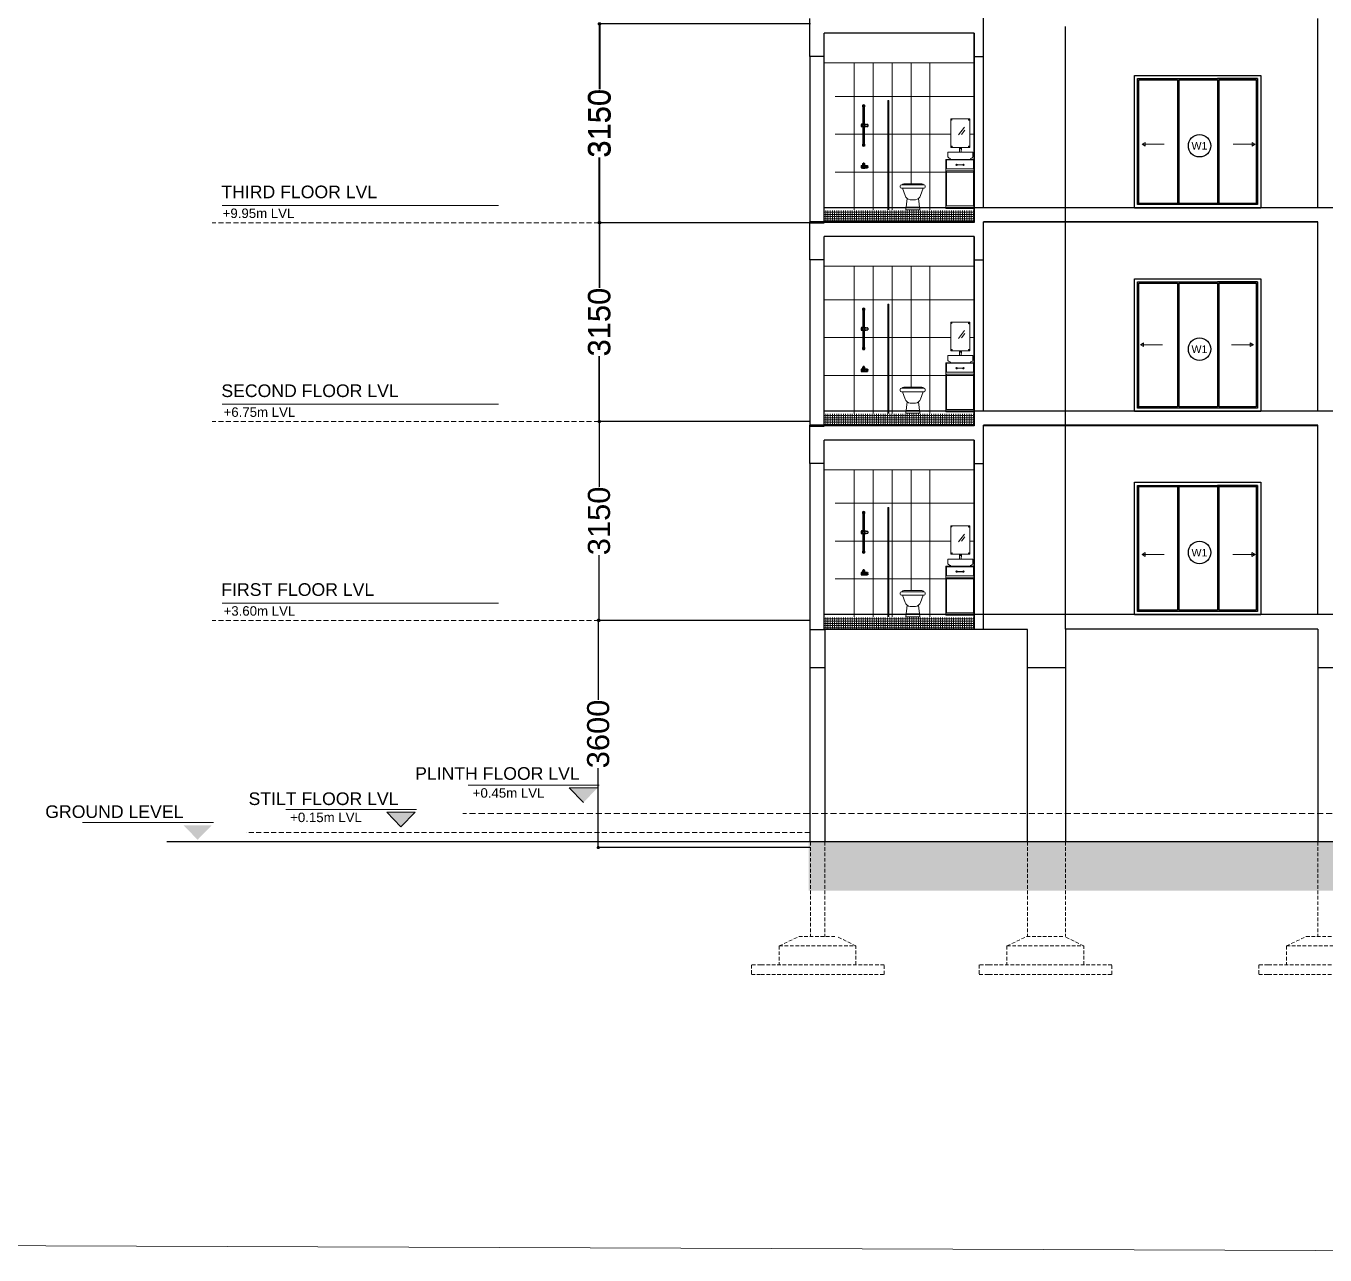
# Model space of a CAD drawing. Header units: millimetres. Extents: x -1932176 to 78768, y -1967 to 1266654.
# Drawn here: x -367464 to -346881, y 380000 to 399471 of the extents above; entities that cross this region are included whole.
import ezdxf
from ezdxf.lldxf.tags import DXFTag

# ---------------------------------------------------------------- set-up
doc = ezdxf.new("R2010")
doc.units = ezdxf.units.MM
doc.linetypes.add('HIDDEN2', pattern=[4.7625, 3.175, -1.5875])
for name, color, linetype, lineweight in [('HATCH', 250, 'Continuous', 13), ('NAMES', 252, 'Continuous', 15), ('SHEET', 7, 'Continuous', 13)]:
    doc.layers.add(name, color=color, linetype=linetype, lineweight=lineweight)
doc.styles.get("Standard").update_dxf_attribs({"font": 'arial.ttf'})
tags = doc.linetypes.add('CENTER2', pattern=[28.575, 19.05, -3.175, 3.175, -3.175]).pattern_tags.tags
tags[10:11] = [DXFTag(74, 4), DXFTag(75, 0), DXFTag(340, '0'), DXFTag(46, 0.0), DXFTag(50, 0.0), DXFTag(44, 0.0), DXFTag(45, 0.0)]
tags[8:9] = [DXFTag(74, 4), DXFTag(75, 0), DXFTag(340, '0'), DXFTag(46, 0.0), DXFTag(50, 0.0), DXFTag(44, 0.0), DXFTag(45, 0.0)]
tags[6:7] = [DXFTag(74, 4), DXFTag(75, 0), DXFTag(340, '0'), DXFTag(46, 0.0), DXFTag(50, 0.0), DXFTag(44, 0.0), DXFTag(45, 0.0)]
tags[4:5] = [DXFTag(74, 4), DXFTag(75, 0), DXFTag(340, '0'), DXFTag(46, 0.0), DXFTag(50, 0.0), DXFTag(44, 0.0), DXFTag(45, 0.0)]
doc.dimstyles.new('SOP', dxfattribs={"dimtxt": 350, "dimasz": 50, "dimexe": 0.18, "dimexo": 0.0625, "dimgap": 20, "dimtad": 0, "dimdec": 0, "dimzin": 0, "dimdsep": 46, "dimtxsty": 'Standard', "dimblk": 'DOT', "dimcen": 0.9, "dimadec": 0, "dimazin": 0, "dimtfac": 1, "dimtdec": 0, "dimtofl": 0, "dimtmove": 0, "dimatfit": 3, "dimfxl": 1, "dimtolj": 1, "dimtzin": 0, "dimarcsym": 0})

# ---------------------------------------------------------------- blocks, each defined once
blk = doc.blocks.new('md-xibet4')
at = {"lineweight": 20}
for p, q in [((0, 470), (-160, 470)), ((0, 470), (160, 470)), ((-225, 430), (-225, 408)), ((205, 450), (-205, 450)), ((-205, 388), (205, 388)), ((-193, 452), (-194, 450)), ((-138, 257), (-188, 388)), ((138, 257), (188, 388)), ((225, 408), (225, 430)), ((-101, 207), (-125, 0)), ((-125, 0), (125, 0)), ((-119, 50), (119, 50)), ((0, 182), (-47, 182)), ((0, 182), (47, 182)), ((101, 207), (125, 0))]:
    blk.add_line(p, q, dxfattribs=at)
for centre, radius, start, end in [((-160, 430), 40, 90, 146.4991), ((160, 430), 40, 33.5009, 90), ((-205, 430), 20, 90, 180), ((-205, 408), 20, 180, 270), ((-27, 299), 119, 200.7366, 259.9985), ((27, 299), 119, 280.0015, 339.2634), ((205, 430), 20, 0, 90), ((205, 408), 20, 270, 0)]:
    blk.add_arc(centre, radius, start, end, dxfattribs=at)
blk = doc.blocks.new('4')
at = {"linetype": 'CENTER2'}
for p, q in [((14203, 17330), (14206, 17330)), ((14248, 17330), (14208, 17330)), ((14228, 17355), (14228, 17352)), ((14228, 17350), (14228, 17310)), ((14228, 17305), (14228, 17308)), ((14253, 17330), (14250, 17330)), ((14203, 16710), (14206, 16710)), ((14248, 16710), (14208, 16710)), ((14228, 16735), (14228, 16732)), ((14228, 16730), (14228, 16690)), ((14228, 16685), (14228, 16688)), ((14253, 16710), (14250, 16710))]:
    blk.add_line(p, q, dxfattribs=at)
at = {"linetype": 'Continuous'}
for p, q in [((14216, 17344), (14216, 17344)), ((14216, 17316), (14217, 17316)), ((14216, 17316), (14216, 17316)), ((14217, 17316), (14217, 17037)), ((14239, 17035), (14239, 17316)), ((14240, 17344), (14240, 17344)), ((14240, 17344), (14240, 17344)), ((14240, 17316), (14240, 17316)), ((14186, 17037), (14186, 17003)), ((14191, 17038), (14187, 17038)), ((14187, 17002), (14211, 17002)), ((14191, 17042), (14191, 17038)), ((14205, 17043), (14192, 17043)), ((14205, 17038), (14205, 17042)), ((14211, 17038), (14206, 17038)), ((14211, 17002), (14211, 17038)), ((14212, 17037), (14211, 17037)), ((14211, 17003), (14212, 17003)), ((14212, 17038), (14212, 17002)), ((14217, 17038), (14212, 17038)), ((14212, 17002), (14217, 17002)), ((14217, 17002), (14217, 16724)), ((14239, 16724), (14239, 17004)), ((14244, 17038), (14240, 17038)), ((14240, 17002), (14244, 17002)), ((14244, 17002), (14244, 17038)), ((14245, 17037), (14244, 17037)), ((14244, 17003), (14245, 17003)), ((14245, 17038), (14245, 17002)), ((14264, 17038), (14245, 17038)), ((14245, 17002), (14265, 17002)), ((14285, 17005), (14291, 17005)), ((14291, 17035), (14287, 17035)), ((14292, 17034), (14292, 17006)), ((14216, 16724), (14216, 16724)), ((14216, 16696), (14216, 16696)), ((14216, 16696), (14217, 16696)), ((14240, 16724), (14240, 16724)), ((14240, 16724), (14240, 16724)), ((14240, 16696), (14240, 16696))]:
    blk.add_line(p, q, dxfattribs=at)
for centre, radius, start, end in [((14228, 17330), 18.6, 131.1964, 180), ((14228, 17330), 18.6, 180, 228.8036), ((14228, 17330), 18.6, 50.7864, 129.2096), ((14228, 17330), 18.4, 50.5178, 129.482), ((14203, 17314), 32.9, 65.2351, 66.0433), ((14216, 17344), 0.2, 65.5982, 131.1964), ((14228, 17330), 18.4, 230.5178, 309.482), ((14216, 17316), 0.2, 228.8036, 294.4018), ((14228, 17330), 18.6, 230.7909, 234.1407), ((14228, 17330), 18.6, 305.861, 309.2142), ((14228, 17330), 18.6, 311.1964, 48.8036), ((14240, 17344), 0.2, 48.8036, 114.4018), ((14240, 17316), 0.2, 245.5982, 311.1964), ((14254, 17346), 32.9, 245.2351, 246.0433), ((14187, 17037), 0.7, 90, 180), ((14187, 17003), 0.7, 180, 270), ((14192, 17042), 0.688, 87.7284, 180.9461), ((14191, 17038), 0.497, 272.3758, 359.1496), ((14205, 17042), 0.694, 359.8673, 92.0106), ((14211, 17038), 0.2, 0, 90), ((14211, 17002), 0.2, 270, 0), ((14212, 17038), 0.3, 90, 180), ((14212, 17037), 0.2, 270, 0), ((14212, 17003), 0.2, 0, 90), ((14212, 17002), 0.3, 180, 270), ((14228, 17052), 17.9, 229.8448, 310.1553), ((14228, 16988), 17.9, 49.8447, 130.1485), ((14225, 17054), 23.7, 283.559, 308.2699), ((14225, 16986), 23.7, 51.7301, 76.441), ((14244, 17038), 0.3, 0, 90), ((14244, 17037), 0.2, 180, 270), ((14244, 17003), 0.2, 90, 180), ((14244, 17002), 0.3, 270, 0), ((14245, 17038), 0.2, 90, 180), ((14245, 17002), 0.2, 180, 270), ((14285, 17005), 0.5, 241.4304, 270), ((14287, 17035), 0.5, 90, 122.7788), ((14228, 16710), 18.6, 131.1964, 228.8036), ((14228, 16709), 18.4, 50.5178, 129.482), ((14228, 16710), 18.6, 125.861, 129.2142), ((14216, 16724), 0.2, 65.5982, 131.1964), ((14203, 16694), 32.9, 65.2351, 66.0433), ((14228, 16710), 18.4, 230.5178, 309.482), ((14216, 16696), 0.2, 228.8036, 294.4018), ((14228, 16710), 18.6, 230.7864, 309.2096), ((14228, 16710), 18.6, 50.7909, 54.1407), ((14228, 16710), 18.6, 0, 48.8036), ((14240, 16724), 0.2, 48.8036, 114.4018), ((14228, 16710), 18.6, 311.1964, 0), ((14254, 16726), 32.9, 245.2351, 246.0433), ((14240, 16696), 0.2, 245.5982, 311.1964)]:
    blk.add_arc(centre, radius, start, end, dxfattribs=at)
for points in [[(14216, 17344), (14216, 17344), (14216, 17344), (14216, 17344)], [(14216, 17316), (14216, 17316), (14216, 17316), (14216, 17316)], [(14240, 17344), (14240, 17344), (14240, 17344), (14240, 17344)], [(14240, 17316), (14240, 17316), (14240, 17316), (14240, 17316)], [(14265, 17002), (14265, 17002), (14265, 17002), (14265, 17002)], [(14216, 16724), (14216, 16724), (14216, 16724), (14216, 16724)], [(14216, 16695), (14216, 16695), (14216, 16695), (14216, 16696)], [(14240, 16724), (14240, 16724), (14240, 16724), (14240, 16724)], [(14240, 16696), (14240, 16695), (14240, 16695), (14240, 16695)]]:
    blk.add_open_spline(points, degree=3, dxfattribs=at)
for points, knots in [([(14206, 17038), (14206, 17038), (14206, 17038), (14206, 17038), (14205, 17038), (14205, 17038), (14205, 17038), (14205, 17038)], [0, 0, 0, 0, 0.210954, 0.443523, 0.682745, 0.948925, 1, 1, 1, 1]), ([(14287, 17035), (14287, 17035), (14287, 17035), (14286, 17034), (14285, 17034), (14285, 17033), (14284, 17033), (14283, 17033), (14282, 17032), (14281, 17032), (14280, 17032), (14279, 17032), (14279, 17032), (14278, 17031), (14277, 17031), (14276, 17032), (14275, 17032), (14274, 17032), (14274, 17032), (14273, 17032), (14272, 17033), (14271, 17033), (14270, 17034), (14270, 17034), (14269, 17034), (14268, 17035), (14267, 17035), (14267, 17036), (14266, 17036), (14266, 17037), (14265, 17037), (14265, 17037), (14265, 17037), (14264, 17038), (14264, 17038), (14264, 17038), (14264, 17038), (14264, 17038), (14264, 17038), (14264, 17038), (14264, 17038), (14264, 17038), (14264, 17038), (14264, 17038), (14264, 17038)], [0, 0, 0, 0, 0.008846, 0.041069, 0.073546, 0.106685, 0.139278, 0.170814, 0.201197, 0.226509, 0.25339, 0.27973, 0.305369, 0.330153, 0.354039, 0.377174, 0.400828, 0.425757, 0.451598, 0.478545, 0.506736, 0.536249, 0.567071, 0.59907, 0.631965, 0.665324, 0.694879, 0.726225, 0.757493, 0.788401, 0.818759, 0.848435, 0.877364, 0.905542, 0.933022, 0.959907, 0.986399, 0.9898, 0.990586, 0.991028, 0.991515, 0.992746, 0.995623, 1, 1, 1, 1]), ([(14265, 17002), (14266, 17002), (14266, 17002), (14266, 17002), (14266, 17002), (14266, 17002), (14266, 17002), (14266, 17002), (14266, 17002), (14266, 17002), (14266, 17002), (14266, 17002), (14266, 17002), (14266, 17002), (14267, 17003), (14267, 17003), (14267, 17003), (14268, 17003), (14268, 17004), (14269, 17004), (14270, 17004), (14270, 17005), (14271, 17005), (14272, 17006), (14273, 17006), (14273, 17006), (14274, 17007), (14275, 17007), (14276, 17007), (14277, 17007), (14277, 17007), (14278, 17007), (14279, 17007), (14280, 17007), (14281, 17007), (14281, 17006), (14282, 17006), (14283, 17006), (14284, 17005), (14284, 17005), (14285, 17005), (14285, 17005)], [0, 0, 0, 0, 0.001042, 0.004445, 0.007114, 0.008833, 0.010107, 0.011683, 0.014488, 0.02111, 0.035104, 0.065553, 0.097886, 0.129708, 0.16198, 0.194958, 0.228681, 0.263102, 0.298109, 0.333532, 0.369204, 0.405423, 0.442722, 0.479334, 0.514785, 0.548795, 0.581279, 0.612324, 0.642133, 0.670933, 0.69828, 0.72528, 0.752928, 0.781176, 0.809928, 0.83915, 0.869999, 0.902406, 0.936228, 0.97148, 1, 1, 1, 1]), ([(14292, 17034), (14292, 17034), (14292, 17034), (14292, 17035), (14291, 17035), (14291, 17035), (14291, 17035), (14291, 17035), (14291, 17035), (14291, 17035)], [0, 0, 0, 0, 0.027183, 0.199163, 0.36611, 0.531326, 0.703622, 0.881814, 1, 1, 1, 1]), ([(14291, 17005), (14291, 17005), (14291, 17005), (14291, 17005), (14291, 17005), (14291, 17005), (14292, 17005), (14292, 17005), (14292, 17006)], [0, 0, 0, 0, 0.152956, 0.328784, 0.513481, 0.680618, 0.843396, 1, 1, 1, 1])]:
    blk.add_open_spline(points, degree=3, knots=knots, dxfattribs=at)
blk = doc.blocks.new('6')
at = {"linetype": 'Continuous'}
for p, q in [((14186, 16540), (14186, 16505)), ((14210, 16540), (14187, 16540)), ((14187, 16504), (14210, 16504)), ((14216, 16572), (14210, 16572)), ((14210, 16572), (14210, 16503)), ((14216, 16572), (14217, 16522)), ((14216, 16572), (14240, 16572)), ((14216, 16572), (14216, 16572)), ((14217, 16521), (14216, 16572)), ((14216, 16572), (14216, 16572)), ((14227, 16511), (14227, 16511)), ((14240, 16572), (14239, 16521)), ((14240, 16572), (14247, 16572)), ((14240, 16522), (14240, 16572)), ((14240, 16572), (14240, 16572)), ((14240, 16572), (14240, 16572)), ((14246, 16503), (14247, 16572)), ((14291, 16540), (14246, 16540)), ((14246, 16504), (14291, 16504)), ((14278, 16535), (14278, 16510)), ((14282, 16513), (14282, 16513)), ((14286, 16531), (14284, 16531)), ((14284, 16513), (14286, 16513)), ((14286, 16532), (14286, 16531)), ((14287, 16531), (14286, 16531)), ((14287, 16513), (14286, 16513)), ((14286, 16513), (14286, 16513)), ((14291, 16531), (14287, 16531)), ((14287, 16531), (14287, 16531)), ((14287, 16513), (14291, 16513)), ((14287, 16513), (14287, 16513)), ((14292, 16540), (14292, 16532)), ((14292, 16512), (14292, 16505))]:
    blk.add_line(p, q, dxfattribs=at)
at = {"linetype": 'CENTER2'}
for p, q in [((14248, 16572), (14208, 16572)), ((14228, 16592), (14228, 16552)), ((14298, 16522), (14258, 16522)), ((14278, 16542), (14278, 16502))]:
    blk.add_line(p, q, dxfattribs=at)
at = {"linetype": 'Continuous'}
for centre, radius, start, end in [((14187, 16540), 0.7, 90, 180), ((14187, 16505), 0.7, 180, 270), ((14210, 16572), 0.2, 90, 180.6), ((14211, 16503), 0.5, 180.6, 268.0058), ((14228, 17002), 500, 268.0058, 271.9942), ((14216, 16572), 0.2, 0.6, 90), ((14228, 16522), 11.4, 180.6, 359.4), ((14228, 16522), 11.3, 185.1754, 354.6312), ((14217, 16521), 0.522, 91.6911, 99.9868), ((14239, 16521), 0.495, 79.5315, 88.2754), ((14240, 16572), 0.2, 90, 179.4), ((14246, 16503), 0.5, 271.9942, 359.4), ((14247, 16572), 0.2, 359.4, 90), ((14284, 16536), 4.2, 243.6047, 270.3535), ((14284, 16509), 4.2, 89.6465, 116.3953), ((14285, 16532), 0.5, 229.8888, 270), ((14285, 16513), 0.5, 90, 130.1112), ((14287, 16532), 0.534, 225.636, 269.425), ((14287, 16513), 0.529, 90.3737, 134.5653), ((14291, 16540), 0.5, 0, 90), ((14291, 16532), 1, 270, 0), ((14291, 16512), 1, 0, 90), ((14291, 16505), 0.5, 270, 0)]:
    blk.add_arc(centre, radius, start, end, dxfattribs=at)
for points, knots in [([(14287, 16532), (14286, 16532), (14285, 16533), (14283, 16534), (14282, 16535), (14280, 16535), (14279, 16535), (14278, 16535), (14277, 16535), (14275, 16535), (14274, 16535), (14271, 16534), (14270, 16533), (14268, 16532), (14267, 16531), (14266, 16529), (14265, 16528), (14264, 16525), (14264, 16524), (14264, 16521), (14264, 16520), (14265, 16517), (14266, 16516), (14267, 16514), (14268, 16513), (14270, 16512), (14271, 16511), (14274, 16510), (14275, 16510), (14278, 16509), (14279, 16510), (14282, 16510), (14283, 16511), (14285, 16512), (14286, 16512), (14287, 16513)], [0, 0, 0, 0, 0.0625, 0.0625, 0.125, 0.125, 0.15625, 0.15625, 0.1875, 0.1875, 0.25, 0.25, 0.3125, 0.3125, 0.375, 0.375, 0.4375, 0.4375, 0.5, 0.5, 0.5625, 0.5625, 0.625, 0.625, 0.6875, 0.6875, 0.75, 0.75, 0.8125, 0.8125, 0.875, 0.875, 0.9375, 0.9375, 1, 1, 1, 1]), ([(14282, 16513), (14281, 16513), (14280, 16512), (14278, 16512), (14278, 16512), (14276, 16512), (14275, 16512), (14273, 16513), (14273, 16513), (14271, 16515), (14269, 16516), (14268, 16519), (14267, 16521), (14267, 16524), (14268, 16526), (14269, 16529), (14271, 16530), (14273, 16532), (14273, 16532), (14275, 16533), (14276, 16533), (14278, 16533), (14278, 16533), (14280, 16533), (14281, 16532), (14282, 16532)], [0, 0, 0, 0, 0.0625, 0.0625, 0.125, 0.125, 0.1875, 0.1875, 0.25, 0.25, 0.375, 0.375, 0.5, 0.5, 0.625, 0.625, 0.75, 0.75, 0.8125, 0.8125, 0.875, 0.875, 0.9375, 0.9375, 1, 1, 1, 1])]:
    blk.add_open_spline(points, degree=3, knots=knots, dxfattribs=at)
blk = doc.blocks.new('_Dot')
at = {"color": 0, "linetype": 'ByBlock', "lineweight": -2}
blk.add_line((-0.5, 0), (-1, 0), dxfattribs=at)
at = {"color": 0, "linetype": 'ByBlock', "const_width": 0.5}
blk.add_lwpolyline([(-0.25, 0, 1), (0.25, 0, 1)], format="xyb", close=True, dxfattribs=at)
blk = doc.blocks.new('*D622')
at = {"color": 0, "lineweight": -2, "transparency": 16777216}
for p, q in [((-355044, 390055), (-358396, 390055)), ((-358396, 390005), (-358396, 388797)), ((-358396, 386505), (-358396, 387713)), ((-355044, 386455), (-358396, 386455))]:
    blk.add_line(p, q, dxfattribs=at)
at = {"layer": 'Defpoints', "color": 0, "transparency": 16777216}
for p in [(-358396, 390055), (-355044, 390055), (-355044, 386455)]:
    blk.add_point(p, dxfattribs=at)
at = {"color": 0, "lineweight": -2, "transparency": 16777216, "xscale": 50, "yscale": 50, "zscale": 50}
for p, rotation in [((-358396, 390055), 90), ((-358396, 386455), 270)]:
    blk.add_blockref('_Dot', p, dxfattribs=dict(at, rotation=rotation))
at = {"color": 0, "transparency": 16777216, "insert": (-358396, 388255), "char_height": 350, "attachment_point": 5, "rotation": 90}
blk.add_mtext('\\A1;3600', dxfattribs=at)
blk = doc.blocks.new('*D623')
at = {"color": 0, "lineweight": -2, "transparency": 16777216}
for p, q in [((-355044, 393205), (-358383, 393205)), ((-358383, 393155), (-358383, 392172)), ((-358383, 390105), (-358383, 391088)), ((-356720, 390055), (-358383, 390055))]:
    blk.add_line(p, q, dxfattribs=at)
at = {"layer": 'Defpoints', "color": 0, "transparency": 16777216}
for p in [(-358383, 393205), (-355044, 393205), (-356720, 390055)]:
    blk.add_point(p, dxfattribs=at)
at = {"color": 0, "lineweight": -2, "transparency": 16777216, "xscale": 50, "yscale": 50, "zscale": 50}
for p, rotation in [((-358383, 393205), 90), ((-358383, 390055), 270)]:
    blk.add_blockref('_Dot', p, dxfattribs=dict(at, rotation=rotation))
at = {"color": 0, "transparency": 16777216, "insert": (-358383, 391630), "char_height": 350, "attachment_point": 5, "rotation": 90}
blk.add_mtext('\\A1;3150', dxfattribs=at)
blk = doc.blocks.new('*D624')
at = {"color": 0, "lineweight": -2, "transparency": 16777216}
for p, q in [((-355038, 396355), (-358377, 396355)), ((-358377, 396305), (-358377, 395322)), ((-358377, 393255), (-358377, 394238)), ((-356714, 393205), (-358377, 393205))]:
    blk.add_line(p, q, dxfattribs=at)
at = {"layer": 'Defpoints', "color": 0, "transparency": 16777216}
for p in [(-358377, 396355), (-355038, 396355), (-356714, 393205)]:
    blk.add_point(p, dxfattribs=at)
at = {"color": 0, "lineweight": -2, "transparency": 16777216, "xscale": 50, "yscale": 50, "zscale": 50}
for p, rotation in [((-358377, 396355), 90), ((-358377, 393205), 270)]:
    blk.add_blockref('_Dot', p, dxfattribs=dict(at, rotation=rotation))
at = {"color": 0, "transparency": 16777216, "insert": (-358377, 394780), "char_height": 350, "attachment_point": 5, "rotation": 90}
blk.add_mtext('\\A1;3150', dxfattribs=at)
blk = doc.blocks.new('*D625')
at = {"color": 0, "lineweight": -2, "transparency": 16777216}
for p, q in [((-355032, 399505), (-358371, 399505)), ((-358371, 399455), (-358371, 398472)), ((-358371, 396405), (-358371, 397388)), ((-356708, 396355), (-358371, 396355))]:
    blk.add_line(p, q, dxfattribs=at)
at = {"layer": 'Defpoints', "color": 0, "transparency": 16777216}
for p in [(-358371, 399505), (-355032, 399505), (-356708, 396355)]:
    blk.add_point(p, dxfattribs=at)
at = {"color": 0, "lineweight": -2, "transparency": 16777216, "xscale": 50, "yscale": 50, "zscale": 50}
for p, rotation in [((-358371, 399505), 90), ((-358371, 396355), 270)]:
    blk.add_blockref('_Dot', p, dxfattribs=dict(at, rotation=rotation))
at = {"color": 0, "transparency": 16777216, "insert": (-358371, 397930), "char_height": 350, "attachment_point": 5, "rotation": 90}
blk.add_mtext('\\A1;3150', dxfattribs=at)
blk = doc.blocks.new('*D630')
at = {"color": 0, "lineweight": -2, "transparency": 16777216}
for p, q in [((-355044, 396355), (-358383, 396355)), ((-358383, 396305), (-358383, 395322)), ((-358383, 393255), (-358383, 394238)), ((-356720, 393205), (-358383, 393205))]:
    blk.add_line(p, q, dxfattribs=at)
at = {"layer": 'Defpoints', "color": 0, "transparency": 16777216}
for p in [(-358383, 396355), (-355044, 396355), (-356720, 393205)]:
    blk.add_point(p, dxfattribs=at)
at = {"color": 0, "lineweight": -2, "transparency": 16777216, "xscale": 50, "yscale": 50, "zscale": 50}
for p, rotation in [((-358383, 396355), 90), ((-358383, 393205), 270)]:
    blk.add_blockref('_Dot', p, dxfattribs=dict(at, rotation=rotation))
at = {"color": 0, "transparency": 16777216, "insert": (-358383, 394780), "char_height": 350, "attachment_point": 5, "rotation": 90}
blk.add_mtext('\\A1;3150', dxfattribs=at)
blk = doc.blocks.new('*D631')
at = {"color": 0, "lineweight": -2, "transparency": 16777216}
for p, q in [((-355044, 399505), (-358383, 399505)), ((-358383, 399455), (-358383, 398472)), ((-358383, 396405), (-358383, 397388)), ((-356720, 396355), (-358383, 396355))]:
    blk.add_line(p, q, dxfattribs=at)
at = {"layer": 'Defpoints', "color": 0, "transparency": 16777216}
for p in [(-358383, 399505), (-355044, 399505), (-356720, 396355)]:
    blk.add_point(p, dxfattribs=at)
at = {"color": 0, "lineweight": -2, "transparency": 16777216, "xscale": 50, "yscale": 50, "zscale": 50}
for p, rotation in [((-358383, 399505), 90), ((-358383, 396355), 270)]:
    blk.add_blockref('_Dot', p, dxfattribs=dict(at, rotation=rotation))
at = {"color": 0, "transparency": 16777216, "insert": (-358383, 397930), "char_height": 350, "attachment_point": 5, "rotation": 90}
blk.add_mtext('\\A1;3150', dxfattribs=at)

msp = doc.modelspace()

# ---------------------------------------------------------------- hatches: boundary and pattern name
at = {"layer": 'HATCH'}
h = msp.add_hatch(dxfattribs=at)
h.set_pattern_fill('ANGLE', color=256, scale=5)
h.set_pattern_definition([(0, (-1246007.83, 552601.916), (0, 34.925), [25.4, -9.525]), (90, (-1246007.83, 552601.916), (-34.925, 2e-15), [25.4, -9.525])])
h.paths.add_polyline_path([(-352440.30295, 396356.75756), (-352440.30295, 396556.75756), (-354804.10892, 396556.75756), (-354804.10892, 396356.75756)])
h = msp.add_hatch(dxfattribs=at)
h.set_pattern_fill('ANGLE', color=256, scale=5)
h.set_pattern_definition([(0, (-1246007.83, 549379.38), (0, 34.925), [25.4, -9.525]), (90, (-1246007.83, 549379.38), (-34.925, 2e-15), [25.4, -9.525])])
h.paths.add_polyline_path([(-352440.30295, 393134.22267), (-352440.30295, 393334.22267), (-354804.10892, 393334.22267), (-354804.10892, 393134.22267)])
h = msp.add_hatch(dxfattribs=at)
h.set_pattern_fill('ANGLE', color=256, scale=5)
h.set_pattern_definition([(0, (-1246007.83, 546156.846), (0, 34.925), [25.4, -9.525]), (90, (-1246007.83, 546156.846), (-34.925, 2e-15), [25.4, -9.525])])
h.paths.add_polyline_path([(-352440.30295, 389911.68778), (-352440.30295, 390111.68778), (-354804.10892, 390111.68778), (-354804.10892, 389911.68778)])
at = {"layer": 'NAMES', "linetype": 'Continuous', "lineweight": 20, "ltscale": 2, "transparency": 33554687}
h = msp.add_hatch(color=7, dxfattribs=at)
h.dxf.hatch_style = 1
h.paths.add_polyline_path([(-358406.10217, 387401.68287), (-358630.58428, 387171.26579), (-358855.06638, 387401.68287)])
h = msp.add_hatch(color=7, dxfattribs=at)
h.dxf.hatch_style = 1
h.paths.add_polyline_path([(-361298.86528, 387014.45244), (-361523.34738, 386784.03536), (-361747.82949, 387014.45244)])
h = msp.add_hatch(color=7, dxfattribs=at)
h.dxf.hatch_style = 1
h.paths.add_polyline_path([(-364519.73608, 386809.45942), (-364744.21818, 386579.04234), (-364968.70029, 386809.45942)])
at = {"layer": 'NAMES'}
h = msp.add_hatch(dxfattribs=at)
h.set_pattern_fill('ANGLE', color=256, scale=10)
h.set_pattern_definition([(0, (-1239803.76, 543042.03), (0, 69.85), [50.8, -19.05]), (90, (-1239803.76, 543042.03), (-69.85, 4e-15), [50.8, -19.05])])
h.paths.add_polyline_path([(-348436.33, 386546.87469), (-355061.25925, 386546.87469), (-355061.25925, 386361.57926), (-348436.33, 386361.57926)])
h.paths.add_polyline_path([(-342416.35463, 386546.87469), (-348436.33, 386546.87469), (-348436.33, 386361.57926), (-342416.35463, 386361.57926)])
h.paths.add_polyline_path([(-336366.25878, 386546.87469), (-342416.35463, 386546.87469), (-342416.35463, 386361.57926), (-336366.25878, 386361.57926)])
h.paths.add_polyline_path([(-336366.25878, 386546.87469), (-336366.25878, 386361.57926)], flags=17)
h = msp.add_hatch(dxfattribs=at)
h.set_pattern_fill('EARTH', color=256, scale=20, angle=40)
h.set_pattern_definition([(40, (-1239803.76, 543042.03), (15.653618, 178.92167), [127, -127]), (40, (-1239834.37, 543078.52), (15.653618, 178.92167), [127, -127]), (40, (-1239864.99, 543115), (15.653618, 178.92167), [127, -127]), (130, (-1239863.03, 543137.36), (-178.92167, 15.653618), [127, -127]), (130, (-1239826.55, 543167.98), (-178.92167, 15.653618), [127, -127]), (130, (-1239790.07, 543198.59), (-178.92167, 15.653618), [127, -127])])
h.paths.add_polyline_path([(-348436.33, 386361.57926), (-355061.25925, 386361.57926), (-355061.25925, 385771.88636), (-348436.33, 385771.88636)])
h.paths.add_polyline_path([(-336442.13079, 386361.57926), (-348436.33, 386361.57926), (-348436.33, 385771.88636), (-336442.13079, 385771.88636)])

# ---------------------------------------------------------------- linework, layer by layer
at = {"ltscale": 30}
for p, q in [((-352290.30295, 396591.37349), (-352290.30295, 401760.48464)), ((-355044.41204, 398986.49263), (-355044.41204, 399591.37349)), ((-346994.91974, 396591.37349), (-346994.91974, 399591.37349)), ((-354814.41204, 396354.64374), (-354814.41204, 399356.75756)), ((-352440.30295, 396356.75756), (-352440.30295, 399356.75756)), ((-350993.02504, 396358.04616), (-350993.02504, 399462.94848)), ((-354814.41204, 398986.49263), (-355044.41204, 398986.49263)), ((-355044.41204, 398986.49263), (-355044.41204, 396354.64374)), ((-352440.30295, 396368.83861), (-352440.30295, 398537.94975)), ((-352290.30295, 396591.37349), (-352290.30295, 398537.94975)), ((-349850.6492, 398638.87349), (-349217.6492, 398638.87349)), ((-349217.6492, 398618.87349), (-349217.6492, 396661.37349)), ((-349197.6492, 398618.87349), (-349197.6492, 396661.37349)), ((-347950.6492, 398638.87349), (-348583.6492, 398638.87349)), ((-348583.6492, 398618.87349), (-348583.6492, 396661.37349)), ((-348563.6492, 398618.87349), (-348563.6492, 396661.37349)), ((-349900.6492, 396591.37349), (-349900.6492, 396641.37349)), ((-338641.63803, 396591.37349), (-354814.41204, 396591.37349)), ((-349900.6492, 396591.37349), (-347900.6492, 396591.37349)), ((-355044.41204, 395763.95775), (-355044.41204, 396368.83861)), ((-352440.30295, 396368.83861), (-355044.41204, 396368.83861)), ((-355044.41204, 396354.64374), (-354814.41204, 396354.64374)), ((-352440.30295, 396356.75756), (-354814.41204, 396354.64374)), ((-352290.30295, 393368.83861), (-352290.30295, 396368.83861)), ((-346994.91974, 396368.83861), (-352290.30295, 396368.83861)), ((-352290.30295, 396356.89111), (-352290.30295, 396368.83861)), ((-346994.91974, 396361.60593), (-352290.30295, 396356.89111)), ((-350993.02504, 393146.30372), (-350993.02504, 396358.04616)), ((-346994.91974, 393368.83861), (-346994.91974, 396368.83861)), ((-346994.91974, 396361.60593), (-346994.91974, 396368.83861)), ((-354814.41204, 393132.10885), (-354814.41204, 396134.22267)), ((-352440.30295, 393134.22267), (-352440.30295, 396134.22267)), ((-354814.41204, 395763.95775), (-355044.41204, 395763.95775)), ((-355044.41204, 395763.95775), (-355044.41204, 393132.10885)), ((-349850.6492, 395416.33861), (-349217.6492, 395416.33861)), ((-349217.6492, 395396.33861), (-349217.6492, 393438.83861)), ((-349197.6492, 395396.33861), (-349197.6492, 393438.83861)), ((-347950.6492, 395416.33861), (-348583.6492, 395416.33861)), ((-348583.6492, 395396.33861), (-348583.6492, 393438.83861)), ((-348563.6492, 395396.33861), (-348563.6492, 393438.83861)), ((-352440.30295, 393146.30372), (-352440.30295, 395315.41486)), ((-352290.30295, 393368.83861), (-352290.30295, 395315.41486)), ((-338641.63803, 393368.83861), (-354814.41204, 393368.83861)), ((-349900.6492, 393368.83861), (-349900.6492, 393418.83861)), ((-349900.6492, 393368.83861), (-347900.6492, 393368.83861)), ((-355044.41204, 392541.42286), (-355044.41204, 393146.30372)), ((-352440.30295, 393146.30372), (-355044.41204, 393146.30372)), ((-355044.41204, 393132.10885), (-354814.41204, 393132.10885)), ((-352440.30295, 393134.22267), (-354814.41204, 393132.10885)), ((-352290.30295, 389911.82134), (-352290.30295, 393146.30372)), ((-350993.02504, 393146.30372), (-352290.30295, 393146.30372)), ((-352290.30295, 393134.35622), (-352290.30295, 393146.30372)), ((-350993.02504, 393134.35622), (-352290.30295, 393134.35622)), ((-350993.02504, 389912.97639), (-350993.02504, 393146.30372)), ((-346994.91974, 393146.30372), (-350993.02504, 393146.30372)), ((-350993.02504, 393135.51127), (-350993.02504, 393146.30372)), ((-346994.91974, 393139.07104), (-350993.02504, 393135.51127)), ((-346994.91974, 390146.30372), (-346994.91974, 393146.30372)), ((-346994.91974, 393139.07104), (-346994.91974, 393146.30372)), ((-354814.41204, 389909.57396), (-354814.41204, 392911.68778)), ((-352440.30295, 389911.68778), (-352440.30295, 392911.68778)), ((-354814.41204, 392541.42286), (-355044.41204, 392541.42286)), ((-355044.41204, 392541.42286), (-355044.41204, 389909.57396)), ((-349850.6492, 392193.80372), (-349217.6492, 392193.80372)), ((-349217.6492, 392173.80372), (-349217.6492, 390216.30372)), ((-349197.6492, 392173.80372), (-349197.6492, 390216.30372)), ((-347950.6492, 392193.80372), (-348583.6492, 392193.80372)), ((-348583.6492, 392173.80372), (-348583.6492, 390216.30372)), ((-348563.6492, 392173.80372), (-348563.6492, 390216.30372)), ((-338641.63803, 390146.30372), (-354814.41204, 390146.30372)), ((-349900.6492, 390146.30372), (-349900.6492, 390196.30372)), ((-349900.6492, 390146.30372), (-347900.6492, 390146.30372)), ((-355044.41204, 389909.57396), (-354814.41204, 389909.57396)), ((-355044.41204, 389909.57396), (-355044.41204, 386546.30372)), ((-355044.41204, 389909.57396), (-355044.41204, 389309.57396)), ((-351596.02212, 389912.4395), (-354814.41204, 389909.57396)), ((-354804.10892, 389911.68778), (-354804.10892, 386546.30372)), ((-351593.02504, 386546.30372), (-351596.02212, 389912.4395)), ((-346994.91974, 389916.53615), (-350993.02504, 389912.97639)), ((-350993.02504, 389912.97639), (-350993.02504, 386546.30372)), ((-346994.91974, 389916.53615), (-346994.91974, 386546.30372)), ((-355044.41204, 389309.57396), (-354804.10892, 389309.57396)), ((-351595.48535, 389309.57396), (-350993.02504, 389309.57396)), ((-346994.91974, 389309.57396), (-346694.91974, 389309.57396)), ((-335260.6637, 386546.30372), (-365233.18, 386546.30372)), ((-350993.02504, 386546.30372), (-351593.02504, 386546.30372))]:
    msp.add_line(p, q, dxfattribs=at)
for p, q in [((-352440.30295, 399356.75756), (-354814.41204, 399356.75756)), ((-352440.30295, 399356.75756), (-352440.30295, 396356.75756)), ((-352440.30295, 398986.49263), (-352290.30295, 398986.49263)), ((-352440.30295, 396356.75756), (-354804.10892, 396356.75756)), ((-352440.30295, 396134.22267), (-354814.41204, 396134.22267)), ((-352440.30295, 396134.22267), (-352440.30295, 393134.22267)), ((-352440.30295, 395763.95775), (-352290.30295, 395763.95775)), ((-352440.30295, 393134.22267), (-354804.10892, 393134.22267)), ((-352440.30295, 392911.68778), (-354814.41204, 392911.68778)), ((-352440.30295, 392911.68778), (-352440.30295, 389911.68778)), ((-352440.30295, 392541.42286), (-352290.30295, 392541.42286)), ((-352440.30295, 389911.68778), (-354804.10892, 389911.68778))]:
    msp.add_line(p, q)
at = {"linetype": 'ByBlock', "lineweight": 20}
for p, q in [((-354814.41204, 398886.75756), (-352440.30295, 398886.75756)), ((-354814.41204, 395664.22267), (-352440.30295, 395664.22267)), ((-354814.41204, 392441.68778), (-352440.30295, 392441.68778))]:
    msp.add_line(p, q, dxfattribs=at)
at = {"linetype": 'ByBlock', "lineweight": 20, "transparency": 33554559}
for p, q in [((-354340.3988, 396556.75756), (-354340.3988, 398886.75756)), ((-354040.3988, 396556.75756), (-354040.3988, 398886.75756)), ((-353740.3988, 396556.75756), (-353740.3988, 398886.75756)), ((-353440.3988, 396971.53919), (-353440.3988, 398886.75756)), ((-353140.3988, 396556.75756), (-353140.3988, 398886.75756)), ((-352440.30295, 398356.75756), (-354640.3988, 398356.75756)), ((-352811.66773, 397756.75756), (-354640.3988, 397756.75756)), ((-352440.30295, 397756.75756), (-352509.26773, 397756.75756)), ((-352887.85789, 397156.75756), (-354640.3988, 397156.75756)), ((-352897.46372, 397156.75756), (-352451.84853, 397156.75756)), ((-354340.3988, 393334.22267), (-354340.3988, 395664.22267)), ((-354040.3988, 393334.22267), (-354040.3988, 395664.22267)), ((-353740.3988, 393334.22267), (-353740.3988, 395664.22267)), ((-353440.3988, 393749.0043), (-353440.3988, 395664.22267)), ((-353140.3988, 393334.22267), (-353140.3988, 395664.22267)), ((-352440.30295, 395134.22267), (-354814.41204, 395134.22267)), ((-352811.66773, 394534.22267), (-354814.41204, 394534.22267)), ((-352440.30295, 394534.22267), (-352509.26773, 394534.22267)), ((-352887.85789, 393934.22267), (-354814.41204, 393934.22267)), ((-352897.46372, 393934.22267), (-352451.84853, 393934.22267)), ((-354340.3988, 390111.68778), (-354340.3988, 392441.68778)), ((-354040.3988, 390111.68778), (-354040.3988, 392441.68778)), ((-353740.3988, 390111.68778), (-353740.3988, 392441.68778)), ((-353440.3988, 390526.46941), (-353440.3988, 392441.68778)), ((-353140.3988, 390111.68778), (-353140.3988, 392441.68778)), ((-352440.30295, 391911.68778), (-354640.3988, 391911.68778)), ((-352811.66773, 391311.68778), (-354640.3988, 391311.68778)), ((-352440.30295, 391311.68778), (-352509.26773, 391311.68778)), ((-352887.85789, 390711.68778), (-354640.3988, 390711.68778)), ((-352897.46372, 390711.68778), (-352451.84853, 390711.68778))]:
    msp.add_line(p, q, dxfattribs=at)
at = {"linetype": 'Continuous', "lineweight": 18, "ltscale": 50, "transparency": 33554559}
for p, q in [((-352509.26773, 397999.74482), (-352811.66773, 397999.74482)), ((-352811.66773, 397999.74482), (-352811.66773, 397546.14482)), ((-352595.27727, 397867.64201), (-352690.94035, 397744.64663)), ((-352509.26773, 397546.14482), (-352509.26773, 397999.74482)), ((-352588.64773, 397822.16571), (-352641.56773, 397754.12571)), ((-352856.4545, 397471.75514), (-352856.4545, 397396.15514)), ((-352458.90375, 397471.75514), (-352856.4545, 397471.75514)), ((-352810.24737, 397546.14482), (-352509.26773, 397546.14482)), ((-352670.16191, 397471.75514), (-352672.60439, 397539.48251)), ((-352645.19634, 397471.75514), (-352642.75386, 397539.48251)), ((-352509.26773, 394777.20993), (-352811.66773, 394777.20993)), ((-352811.66773, 394777.20993), (-352811.66773, 394323.60993)), ((-352509.26773, 394323.60993), (-352509.26773, 394777.20993)), ((-352595.27727, 394645.10713), (-352690.94035, 394522.11174)), ((-352588.64773, 394599.63082), (-352641.56773, 394531.59082)), ((-352856.4545, 394249.22025), (-352856.4545, 394173.62025)), ((-352458.90375, 394249.22025), (-352856.4545, 394249.22025)), ((-352810.24737, 394323.60993), (-352509.26773, 394323.60993)), ((-352670.16191, 394249.22025), (-352672.60439, 394316.94762)), ((-352645.19634, 394249.22025), (-352642.75386, 394316.94762)), ((-352509.26773, 391554.67504), (-352811.66773, 391554.67504)), ((-352811.66773, 391554.67504), (-352811.66773, 391101.07504)), ((-352509.26773, 391101.07504), (-352509.26773, 391554.67504)), ((-352595.27727, 391422.57224), (-352690.94035, 391299.57685)), ((-352588.64773, 391377.09593), (-352641.56773, 391309.05593)), ((-352810.24737, 391101.07504), (-352509.26773, 391101.07504)), ((-352670.16191, 391026.68536), (-352672.60439, 391094.41273)), ((-352645.19634, 391026.68536), (-352642.75386, 391094.41273)), ((-352856.4545, 391026.68536), (-352856.4545, 390951.08536)), ((-352458.90375, 391026.68536), (-352856.4545, 391026.68536))]:
    msp.add_line(p, q, dxfattribs=at)
at = {"linetype": 'Continuous', "lineweight": 18, "ltscale": 50}
for p, q in [((-352458.90375, 397471.75514), (-352458.90375, 397396.15514)), ((-352458.90375, 394249.22025), (-352458.90375, 394173.62025)), ((-352458.90375, 391026.68536), (-352458.90375, 390951.08536))]:
    msp.add_line(p, q, dxfattribs=at)
at = {"linetype": 'Continuous', "lineweight": 13, "ltscale": 50}
for p, q in [((-349728.61204, 397626.45585), (-349778.61204, 397596.45585)), ((-349428.61204, 397596.45585), (-349778.61204, 397596.45585)), ((-349778.61204, 397596.45585), (-349728.61204, 397596.45585)), ((-349728.61204, 397566.45585), (-349778.61204, 397596.45585)), ((-349728.61204, 397596.45585), (-349728.61204, 397626.45585)), ((-349728.61204, 397596.45585), (-349728.61204, 397566.45585)), ((-348338.08099, 397596.45585), (-347988.08099, 397596.45585)), ((-348038.08099, 397596.45585), (-348038.08099, 397626.45585)), ((-348038.08099, 397626.45585), (-347988.08099, 397596.45585)), ((-347988.08099, 397596.45585), (-348038.08099, 397596.45585)), ((-348038.08099, 397596.45585), (-348038.08099, 397566.45585)), ((-348038.08099, 397566.45585), (-347988.08099, 397596.45585)), ((-349755.61117, 394452.14922), (-349805.61117, 394422.14922)), ((-349455.61117, 394422.14922), (-349805.61117, 394422.14922)), ((-349805.61117, 394422.14922), (-349755.61117, 394422.14922)), ((-349755.61117, 394392.14922), (-349805.61117, 394422.14922)), ((-349755.61117, 394422.14922), (-349755.61117, 394452.14922)), ((-349755.61117, 394422.14922), (-349755.61117, 394392.14922)), ((-348365.08012, 394422.14922), (-348015.08012, 394422.14922)), ((-348065.08012, 394422.14922), (-348065.08012, 394452.14922)), ((-348065.08012, 394452.14922), (-348015.08012, 394422.14922)), ((-348015.08012, 394422.14922), (-348065.08012, 394422.14922)), ((-348065.08012, 394422.14922), (-348065.08012, 394392.14922)), ((-348065.08012, 394392.14922), (-348015.08012, 394422.14922)), ((-349730.22563, 391127.456), (-349780.22563, 391097.456)), ((-349430.22563, 391097.456), (-349780.22563, 391097.456)), ((-349780.22563, 391097.456), (-349730.22563, 391097.456)), ((-349730.22563, 391067.456), (-349780.22563, 391097.456)), ((-349730.22563, 391097.456), (-349730.22563, 391127.456)), ((-349730.22563, 391097.456), (-349730.22563, 391067.456)), ((-348339.69457, 391097.456), (-347989.69457, 391097.456)), ((-348039.69457, 391097.456), (-348039.69457, 391127.456)), ((-348039.69457, 391127.456), (-347989.69457, 391097.456)), ((-347989.69457, 391097.456), (-348039.69457, 391097.456)), ((-348039.69457, 391097.456), (-348039.69457, 391067.456)), ((-348039.69457, 391067.456), (-347989.69457, 391097.456))]:
    msp.add_line(p, q, dxfattribs=at)
at = {"ltscale": 30}
for points in [[(-349900.6492, 396591.37349), (-349900.6492, 398688.87349), (-347900.6492, 398688.87349), (-347900.6492, 396591.37349)], [(-349217.6492, 396661.37349), (-349830.6492, 396661.37349), (-349830.6492, 398618.87349), (-349217.6492, 398618.87349)], [(-349197.6492, 398618.87349), (-348583.6492, 398618.87349)], [(-348563.6492, 398618.87349), (-347970.6492, 398618.87349), (-347970.6492, 396661.37349), (-348563.6492, 396661.37349)], [(-348583.6492, 396661.37349), (-349197.6492, 396661.37349)], [(-349900.6492, 393368.83861), (-349900.6492, 395466.33861), (-347900.6492, 395466.33861), (-347900.6492, 393368.83861)], [(-349217.6492, 393438.83861), (-349830.6492, 393438.83861), (-349830.6492, 395396.33861), (-349217.6492, 395396.33861)], [(-349197.6492, 395396.33861), (-348583.6492, 395396.33861)], [(-348563.6492, 395396.33861), (-347970.6492, 395396.33861), (-347970.6492, 393438.83861), (-348563.6492, 393438.83861)], [(-348583.6492, 393438.83861), (-349197.6492, 393438.83861)], [(-349900.6492, 390146.30372), (-349900.6492, 392243.80372), (-347900.6492, 392243.80372), (-347900.6492, 390146.30372)], [(-349217.6492, 390216.30372), (-349830.6492, 390216.30372), (-349830.6492, 392173.80372), (-349217.6492, 392173.80372)], [(-349197.6492, 392173.80372), (-348583.6492, 392173.80372)], [(-348563.6492, 392173.80372), (-347970.6492, 392173.80372), (-347970.6492, 390216.30372), (-348563.6492, 390216.30372)], [(-348583.6492, 390216.30372), (-349197.6492, 390216.30372)]]:
    msp.add_lwpolyline(points, dxfattribs=at)
for points in [[(-349850.6492, 396641.37349), (-349850.6492, 398638.87349), (-347950.6492, 398638.87349), (-347950.6492, 396641.37349)], [(-349850.6492, 393418.83861), (-349850.6492, 395416.33861), (-347950.6492, 395416.33861), (-347950.6492, 393418.83861)], [(-349850.6492, 390196.30372), (-349850.6492, 392193.80372), (-347950.6492, 392193.80372), (-347950.6492, 390196.30372)]]:
    msp.add_lwpolyline(points, close=True, dxfattribs=at)
at = {"linetype": 'ByBlock', "lineweight": 20, "transparency": 33554559}
for points in [[(-353810.59932, 396556.75756), (-353810.59932, 398288.94519), (-353793.46753, 398288.94519), (-353793.46753, 396556.75756)], [(-353810.59932, 393334.22267), (-353810.59932, 395066.4103), (-353793.46753, 395066.4103), (-353793.46753, 393334.22267)], [(-353810.59932, 390111.68778), (-353810.59932, 391843.87541), (-353793.46753, 391843.87541), (-353793.46753, 390111.68778)]]:
    msp.add_lwpolyline(points, dxfattribs=at)
for points in [[(-352887.85789, 397357.23069), (-352437.30977, 397357.23069), (-352437.30977, 396579.5879), (-352887.85789, 396579.5879)], [(-352878.78809, 397349.32599), (-352452.00454, 397349.32599), (-352452.00454, 397206.97295), (-352878.78809, 397206.97295)], [(-352606.47928, 397270.84849), (-352719.27786, 397270.84849), (-352719.27786, 397272.99388), (-352606.47928, 397272.99388)], [(-352878.88021, 397176.18114), (-352451.84853, 397176.18114), (-352451.84853, 396619.5847), (-352878.88021, 396619.5847)], [(-352887.85789, 394134.6958), (-352437.30977, 394134.6958), (-352437.30977, 393357.05301), (-352887.85789, 393357.05301)], [(-352878.88021, 393953.64625), (-352451.84853, 393953.64625), (-352451.84853, 393397.04981), (-352878.88021, 393397.04981)], [(-352878.78809, 394126.79111), (-352452.00454, 394126.79111), (-352452.00454, 393984.43806), (-352878.78809, 393984.43806)], [(-352606.47928, 394048.3136), (-352719.27786, 394048.3136), (-352719.27786, 394050.45899), (-352606.47928, 394050.45899)], [(-352887.85789, 390912.16092), (-352437.30977, 390912.16092), (-352437.30977, 390134.51813), (-352887.85789, 390134.51813)], [(-352878.78809, 390904.25622), (-352452.00454, 390904.25622), (-352452.00454, 390761.90318), (-352878.78809, 390761.90318)], [(-352878.88021, 390731.11136), (-352451.84853, 390731.11136), (-352451.84853, 390174.51492), (-352878.88021, 390174.51492)], [(-352606.47928, 390825.77871), (-352719.27786, 390825.77871), (-352719.27786, 390827.9241), (-352606.47928, 390827.9241)]]:
    msp.add_lwpolyline(points, close=True, dxfattribs=at)
at = {"linetype": 'Continuous', "lineweight": 18, "ltscale": 50, "transparency": 33554559}
for centre in [(-352801.0168, 397988.53532), (-352524.38773, 397984.70571), (-352796.54773, 397561.34571), (-352524.38773, 397561.34571), (-352801.0168, 394766.00043), (-352524.38773, 394762.17082), (-352796.54773, 394338.81082), (-352524.38773, 394338.81082), (-352801.0168, 391543.46554), (-352524.38773, 391539.63593), (-352796.54773, 391116.27593), (-352524.38773, 391116.27593)]:
    msp.add_circle(centre, 7.56, dxfattribs=at)
at = {"color": 252, "ltscale": 30}
for centre in [(-348868.66234, 397574.30609), (-348868.66234, 394351.7712), (-348868.66234, 391129.23631)]:
    msp.add_circle(centre, 178.13957, dxfattribs=at)
at = {"linetype": 'ByBlock', "lineweight": 20, "transparency": 33554559}
for centre in [(-352717.57658, 397271.63714), (-352609.87292, 397271.63714), (-352717.57658, 394049.10225), (-352609.87292, 394049.10225), (-352717.57658, 390826.56737), (-352609.87292, 390826.56737)]:
    msp.add_circle(centre, 10.63709, dxfattribs=at)
at = {"linetype": 'Continuous', "lineweight": 18, "ltscale": 50, "transparency": 33554559}
for centre, radius, start, end in [((-352658.09294, 397538.41716), 14.55051, 175.801215144, 231.225768658), ((-352657.67913, 397521.97661), 23.00478, 49.549592512, 130.450407488), ((-352657.29345, 397538.41785), 14.55051, 308.872284301, 4.296837811), ((-352798.64942, 397435.49981), 69.92446, 214.240922646, 259.449234985), ((-352516.70883, 397435.49981), 69.92446, 280.550765015, 325.759077354), ((-352798.64942, 394212.96492), 69.92446, 214.240922646, 259.449234985), ((-352658.09294, 394315.88228), 14.55051, 175.801215144, 231.225768658), ((-352657.67913, 394299.44172), 23.00478, 49.549592512, 130.450407488), ((-352657.29345, 394315.88296), 14.55051, 308.872284301, 4.296837811), ((-352516.70883, 394212.96492), 69.92446, 280.550765015, 325.759077354), ((-352658.09294, 391093.34739), 14.55051, 175.801215144, 231.225768658), ((-352657.67913, 391076.90684), 23.00478, 49.549592512, 130.450407488), ((-352657.29345, 391093.34807), 14.55051, 308.872284301, 4.296837811), ((-352798.64942, 390990.43004), 69.92446, 214.240922646, 259.449234985), ((-352516.70883, 390990.43004), 69.92446, 280.550765015, 325.759077354)]:
    msp.add_arc(centre, radius, start, end, dxfattribs=at)
for centre in [(-352657.68649, 397530.58403), (-352657.68649, 394308.04915), (-352657.68649, 391085.51426)]:
    msp.add_ellipse(centre, major_axis=(-11.75103, -0.01006), ratio=0.5086201228, dxfattribs=at)
for p in [(-349830.6492, 396661.37349), (-349830.6492, 396661.37349), (-349830.6492, 393438.83861), (-349830.6492, 393438.83861), (-349830.6492, 390216.30372), (-349830.6492, 390216.30372)]:
    msp.add_point(p)
at = {"layer": 'NAMES', "color": 7, "linetype": 'Continuous', "lineweight": 20, "ltscale": 2}
for p, q in [((-362038.36197, 396628.37538), (-364353.58042, 396628.37538)), ((-359975.77095, 396628.37538), (-364353.58042, 396628.37538)), ((-362038.36197, 393478.37538), (-364353.58042, 393478.37538)), ((-359975.77095, 393478.37538), (-364353.58042, 393478.37538)), ((-362038.36197, 390328.37538), (-364353.58042, 390328.37538)), ((-359975.77095, 390328.37538), (-364353.58042, 390328.37538)), ((-358380.96357, 387444.99743), (-360454.90242, 387444.99743)), ((-358630.58428, 387171.26579), (-358855.06638, 387401.68287)), ((-358406.10217, 387401.68287), (-358855.06638, 387401.68287)), ((-361273.72668, 387057.767), (-363347.66553, 387057.767)), ((-361523.34738, 386784.03536), (-361747.82949, 387014.45244)), ((-361298.86528, 387014.45244), (-361747.82949, 387014.45244)), ((-361523.34738, 386784.03536), (-361298.86528, 387014.45244)), ((-364494.59747, 386852.77398), (-366568.53633, 386852.77398))]:
    msp.add_line(p, q, dxfattribs=at)
at = {"layer": 'NAMES', "color": 7, "linetype": 'HIDDEN2', "lineweight": 20, "ltscale": 25}
for p, q in [((-358383.19584, 396354.64374), (-364511.22374, 396354.64374)), ((-358383.19584, 393204.64374), (-364511.22374, 393204.64374)), ((-358383.19584, 390054.64374), (-364511.22374, 390054.64374)), ((-355044.41204, 386696.30372), (-363975.97922, 386696.30372))]:
    msp.add_line(p, q, dxfattribs=at)
at = {"layer": 'NAMES', "linetype": 'HIDDEN2', "lineweight": 20, "ltscale": 30}
msp.add_line((-338621.75177, 386996.30372), (-360542.09936, 386996.30372), dxfattribs=at)
at = {"layer": 'NAMES', "color": 253, "linetype": 'HIDDEN2', "lineweight": 18, "ltscale": 18, "transparency": 33554534}
for p, q in [((-355034.10892, 386546.30372), (-355034.10892, 385046.30372)), ((-354804.10892, 386546.30372), (-354804.10892, 385046.30372)), ((-351593.02504, 386546.30372), (-351593.02504, 385046.30372)), ((-350993.02504, 386546.30372), (-350993.02504, 385046.30372)), ((-346997.57546, 386546.30372), (-346997.57546, 385046.30372)), ((-355529.4317, 384896.30372), (-355217.34341, 385046.30372)), ((-355529.4317, 384896.30372), (-354313.34871, 384896.30372)), ((-355529.4317, 384896.30372), (-355529.4317, 384596.30372)), ((-355217.34341, 385046.30372), (-354617.34341, 385046.30372)), ((-354313.34871, 384896.30372), (-354617.34341, 385046.30372)), ((-354313.34871, 384596.30372), (-354313.34871, 384896.30372)), ((-351920.49457, 384896.30372), (-351608.40628, 385046.30372)), ((-351920.49457, 384896.30372), (-350704.41157, 384896.30372)), ((-351920.49457, 384896.30372), (-351920.49457, 384596.30372)), ((-351608.40628, 385046.30372), (-351008.40628, 385046.30372)), ((-350704.41157, 384896.30372), (-351008.40628, 385046.30372)), ((-350704.41157, 384596.30372), (-350704.41157, 384896.30372)), ((-347492.89824, 384896.30372), (-347180.80995, 385046.30372)), ((-347492.89824, 384896.30372), (-346276.81525, 384896.30372)), ((-347492.89824, 384896.30372), (-347492.89824, 384596.30372)), ((-347180.80995, 385046.30372), (-346580.80995, 385046.30372)), ((-355817.34341, 384596.30372), (-355967.34341, 384596.30372)), ((-355967.34341, 384596.30372), (-355967.34341, 384446.30372)), ((-355817.34341, 384596.30372), (-354017.34341, 384596.30372)), ((-353867.34341, 384596.30372), (-354017.34341, 384596.30372)), ((-353867.34341, 384446.30372), (-353867.34341, 384596.30372)), ((-352208.40628, 384596.30372), (-352358.40628, 384596.30372)), ((-352358.40628, 384596.30372), (-352358.40628, 384446.30372)), ((-352208.40628, 384596.30372), (-350408.40628, 384596.30372)), ((-350258.40628, 384596.30372), (-350408.40628, 384596.30372)), ((-350258.40628, 384446.30372), (-350258.40628, 384596.30372)), ((-347780.80995, 384596.30372), (-347930.80995, 384596.30372)), ((-347930.80995, 384596.30372), (-347930.80995, 384446.30372)), ((-347780.80995, 384596.30372), (-345980.80995, 384596.30372)), ((-355967.34341, 384446.30372), (-355817.34341, 384446.30372)), ((-355817.34341, 384446.30372), (-354017.34341, 384446.30372)), ((-354017.34341, 384446.30372), (-353867.34341, 384446.30372)), ((-352358.40628, 384446.30372), (-352208.40628, 384446.30372)), ((-352208.40628, 384446.30372), (-350408.40628, 384446.30372)), ((-350408.40628, 384446.30372), (-350258.40628, 384446.30372)), ((-347930.80995, 384446.30372), (-347780.80995, 384446.30372)), ((-347780.80995, 384446.30372), (-345980.80995, 384446.30372))]:
    msp.add_line(p, q, dxfattribs=at)
at = {"layer": 'SHEET'}
msp.add_lwpolyline([(-397320.66447, 417863.34346), (-326918.79622, 417606.90636), (-326918.79622, 380000.11822), (-397320.66447, 380256.55533)], close=True, dxfattribs=at)

# ---------------------------------------------------------------- block references
at = {"transparency": 33554559}
for name, p in [('4', (-368418.96265, 380874.62458)), ('6', (-368419.23808, 380718.02296)), ('4', (-368418.96265, 377652.08969)), ('6', (-368419.23808, 377495.48807)), ('4', (-368418.96265, 374429.55481)), ('6', (-368419.23808, 374272.95318))]:
    msp.add_blockref(name, p, dxfattribs=at)
at = {"transparency": 33554559, "xscale": 0.8800000000000001, "yscale": 0.8800000000000001, "zscale": 0.8800000000000001}
for p in [(-353412.42902, 396557.93919), (-353412.42902, 393335.4043), (-353412.42902, 390112.86941)]:
    msp.add_blockref('md-xibet4', p, dxfattribs=at)

# ---------------------------------------------------------------- texts
at = {"color": 252, "transparency": 16777216, "char_height": 120, "attachment_point": 1}
for insert in [(-348996.45898, 397632.88199), (-348996.45898, 394410.3471), (-348996.45898, 391187.81222)]:
    msp.add_mtext_dynamic_manual_height_columns('W1', width=74.86437, gutter_width=11139.68641, heights=[0], dxfattribs=dict(at, insert=insert))
at = {"layer": 'NAMES', "color": 7, "linetype": 'Continuous', "lineweight": 20, "ltscale": 2}
for s, height, p in [('THIRD FLOOR LVL', 200, (-364368.03045, 396742.73251)), ('+9.95m LVL', 150, (-364347.09377, 396428.9963)), ('SECOND FLOOR LVL ', 200, (-364368.03045, 393592.73251)), ('+6.75m LVL', 150, (-364332.89624, 393278.9963)), ('FIRST FLOOR LVL ', 200, (-364368.03045, 390442.73251)), ('+3.60m LVL', 150, (-364332.89624, 390128.9963)), ('PLINTH FLOOR LVL ', 200, (-361298.41017, 387528.85258)), ('+0.45m LVL', 150, (-360384.96363, 387245.61835)), ('STILT FLOOR LVL ', 200, (-363936.89254, 387128.98669)), ('GROUND LEVEL', 200, (-367157.76334, 386923.99367)), ('+0.15m LVL', 150, (-363277.72674, 386858.38792))]:
    msp.add_text(s, height=height, dxfattribs=at).set_placement(p)

# ---------------------------------------------------------------- dimensions: what is measured, and where the dimension line sits
for base, p1, p2, picture, middle in [((-358383.01584, 399504.64374), (-356720.08519, 396354.64374), (-355044.41204, 399504.64374), '*D631', (-358383.01584, 397929.64374)), ((-358370.51584, 399504.64374), (-356707.58519, 396354.64374), (-355031.91204, 399504.64374), '*D625', (-358370.51584, 397929.64374)), ((-358383.01584, 396354.64374), (-356720.08519, 393204.64374), (-355044.41204, 396354.64374), '*D630', (-358383.01584, 394779.64374)), ((-358376.76584, 396354.64374), (-356713.83519, 393204.64374), (-355038.16204, 396354.64374), '*D624', (-358376.76584, 394779.64374)), ((-358383.01584, 393204.64374), (-356720.08519, 390054.64374), (-355044.41204, 393204.64374), '*D623', (-358383.01584, 391629.64374)), ((-358395.51584, 390054.64374), (-355044.41204, 386454.64374), (-355044.41204, 390054.64374), '*D622', (-358395.51584, 388254.64374))]:
    dim = msp.add_linear_dim(base=base, p1=p1, p2=p2, angle=90, dimstyle='SOP')
    dim.commit()
    dim.dimension.update_dxf_attribs({"geometry": picture, "text_midpoint": middle})

doc.saveas('drawing.dxf')
